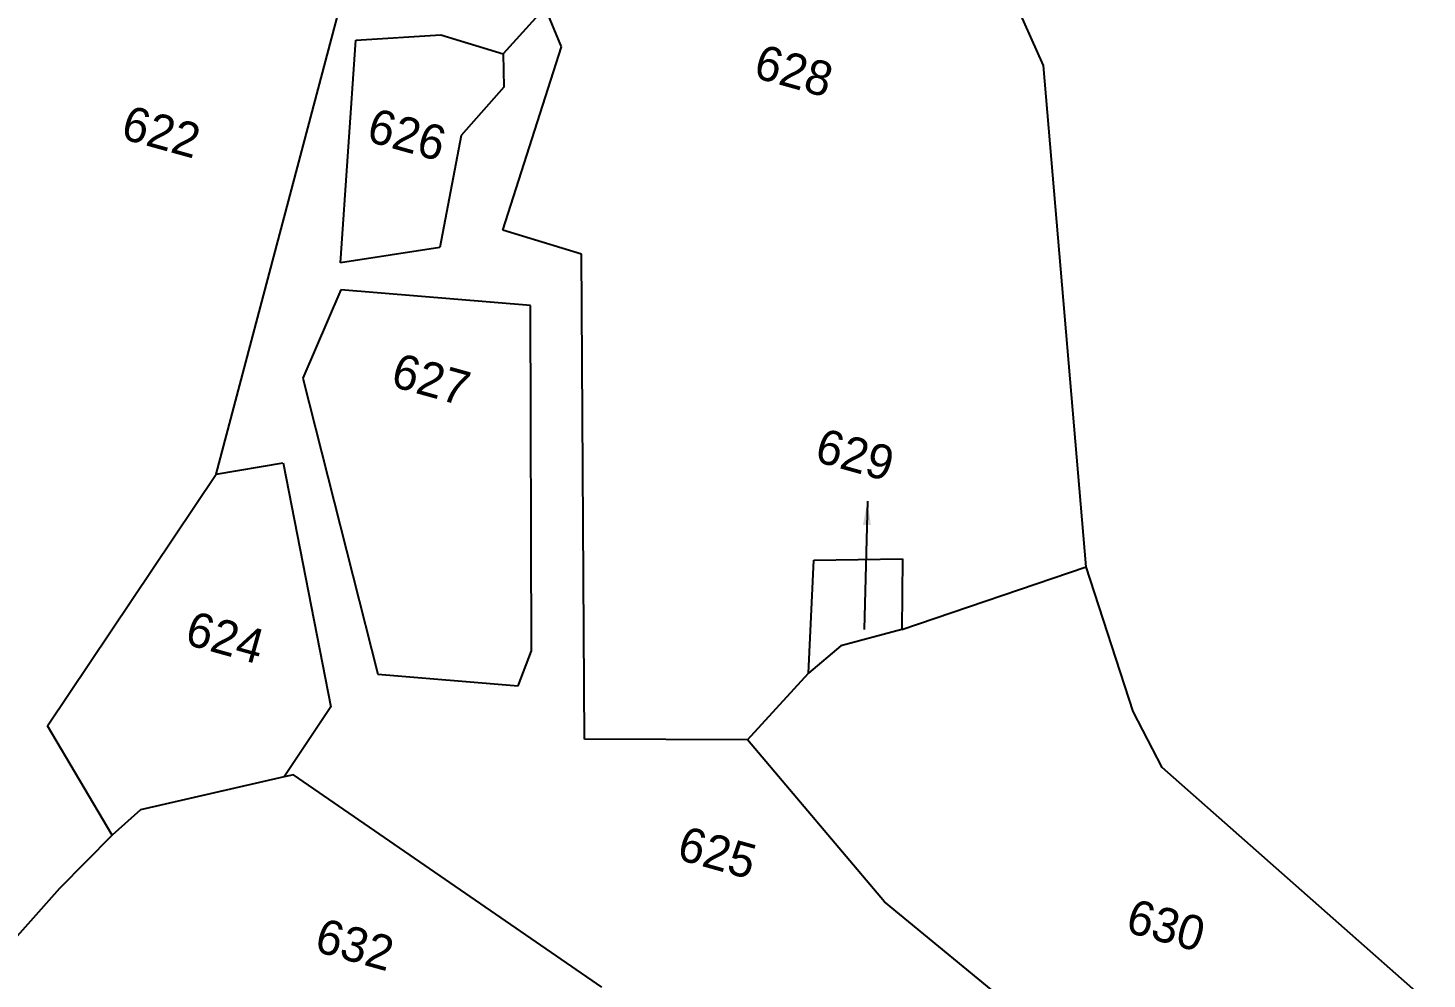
# Model space of a CAD drawing. Header units: metres. Extents: x 291974 to 293244, y 2020596 to 2023640.
# Drawn here: x 292889.8 to 293035.3, y 2022322.8 to 2022421.7 of the extents above; entities that cross this region are included whole.
import ezdxf
from ezdxf.enums import TextEntityAlignment as Align

# ---------------------------------------------------------------- set-up
doc = ezdxf.new("R2010")
doc.units = ezdxf.units.M
doc.header["$MEASUREMENT"] = 0
for name, color, linetype in [('POLY_PARCEL', 6, 'Continuous'), ('TEXT_PARCEL', 7, 'Continuous'), ('V_BOUND_LINE', 7, 'Continuous')]:
    doc.layers.add(name, color=color, linetype=linetype)
doc.styles.get("Standard").update_dxf_attribs({"font": 'arial.ttf'})
doc.styles.add('TEXT_MAP', font='')
doc.styles.get('TEXT_MAP').set_extended_font_data('Kruti Dev 050')
doc.dimstyles.get("Standard").update_dxf_attribs({"dimtxt": 0.18, "dimasz": 0.18, "dimexe": 0.18, "dimexo": 0.0625, "dimgap": 0.09, "dimtad": 0, "dimtih": 1, "dimtoh": 1, "dimdec": 4, "dimzin": 0, "dimdsep": 46, "dimtxsty": 'Standard', "dimcen": 0.09, "dimadec": 0, "dimazin": 0, "dimtfac": 1, "dimtdec": 4, "dimtofl": 0, "dimtmove": 0, "dimatfit": 3, "dimfxl": 1, "dimtolj": 1, "dimtzin": 0, "dimarcsym": 0})

msp = doc.modelspace()

# ---------------------------------------------------------------- linework, layer by layer
at = {"layer": 'POLY_PARCEL'}
for p, q in [((292909.36, 2022375.28), (292922.45, 2022424.66)), ((292943.6, 2022423.83), (292939.23, 2022419)), ((292945.29, 2022419.74), (292943.6, 2022423.83)), ((292922.32, 2022397.28), (292923.9, 2022420.43)), ((292923.9, 2022420.43), (292932.73, 2022421)), ((292932.73, 2022421), (292939.23, 2022419)), ((292939.19, 2022400.67), (292945.29, 2022419.74)), ((292939.23, 2022419), (292939.29, 2022415.55)), ((292939.29, 2022415.55), (292934.87, 2022410.53)), ((292934.87, 2022410.53), (292932.64, 2022398.86)), ((292947.38, 2022398.19), (292939.19, 2022400.67)), ((292932.64, 2022398.86), (292922.32, 2022397.28)), ((292947.7, 2022347.72), (292947.38, 2022398.19)), ((292922.34, 2022394.45), (292918.38, 2022385.27)), ((292942.06, 2022392.82), (292922.34, 2022394.45)), ((292942.18, 2022356.91), (292942.06, 2022392.82)), ((292918.38, 2022385.27), (292926.18, 2022354.49)), ((292891.82, 2022349.11), (292909.36, 2022375.28)), ((292909.36, 2022375.28), (292916.33, 2022376.46)), ((292916.33, 2022376.46), (292921.3, 2022351.11)), ((292970.98, 2022354.59), (292971.53, 2022366.34)), ((292971.53, 2022366.34), (292980.76, 2022366.49)), ((292980.76, 2022366.49), (292980.68, 2022359.13)), ((292980.68, 2022359.13), (292999.85, 2022365.64)), ((292980.68, 2022359.13), (292974.33, 2022357.43)), ((292940.77, 2022353.27), (292942.18, 2022356.91)), ((292974.33, 2022357.43), (292970.98, 2022354.59)), ((292926.18, 2022354.49), (292940.77, 2022353.27)), ((292964.62, 2022347.66), (292970.98, 2022354.59)), ((292921.3, 2022351.11), (292916.46, 2022343.8)), ((292898.55, 2022337.76), (292891.82, 2022349.11)), ((292964.62, 2022347.66), (292947.7, 2022347.72)), ((292978.9, 2022330.8), (292964.62, 2022347.66)), ((292916.46, 2022343.8), (292901.5, 2022340.37)), ((292917.43, 2022344.02), (292916.46, 2022343.8)), ((292949.49, 2022321.94), (292917.43, 2022344.02)), ((292901.5, 2022340.37), (292898.55, 2022337.76)), ((292898.55, 2022337.76), (292893.09, 2022332.2)), ((292893.09, 2022332.2), (292872.84, 2022309.54)), ((293010.99, 2022304.47), (292978.9, 2022330.8))]:
    msp.add_line(p, q, dxfattribs=at)
at = {"layer": 'V_BOUND_LINE'}
for p, q in [((292995.41, 2022417.78), (292976.39, 2022460.72)), ((292999.85, 2022365.64), (292995.41, 2022417.78)), ((293004.75, 2022350.6), (292999.85, 2022365.64)), ((293007.76, 2022344.79), (293004.75, 2022350.6)), ((293035.32, 2022320.45), (293007.76, 2022344.79))]:
    msp.add_line(p, q, dxfattribs=at)

# ---------------------------------------------------------------- texts
at = {"layer": 'TEXT_PARCEL', "style": 'TEXT_MAP'}
for s, p in [('628', (292968.99, 2022415.52)), ('622', (292903.19, 2022409.17)), ('626', (292928.74, 2022408.89)), ('627', (292931.26, 2022383.41)), ('629', (292975.35, 2022375.59)), ('624', (292909.84, 2022356.58)), ('625', (292961.02, 2022334.21)), ('630', (293007.69, 2022326.65)), ('632', (292923.32, 2022324.64))]:
    msp.add_text(s, height=3.602, rotation=344.4986, dxfattribs=at).set_placement(p, align=Align.CENTER)

# ---------------------------------------------------------------- leaders
msp.add_leader([(292977.12, 2022372.5), (292976.78, 2022359.13)], dimstyle='Standard', override={"dimtxt": 2.5, "dimasz": 2.5, "dimexe": 1.25, "dimexo": 0.625, "dimgap": 0.625, "dimtad": 1, "dimtih": 0, "dimtoh": 0, "dimzin": 8, "dimcen": 2.5, "dimtofl": 1})

doc.saveas('drawing.dxf')
